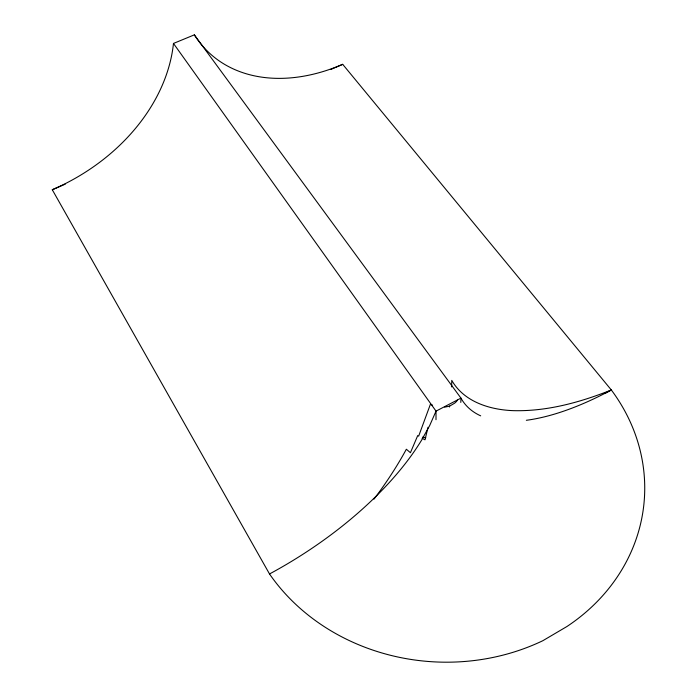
<?xml version="1.0" encoding="UTF-8"?>
<svg xmlns="http://www.w3.org/2000/svg" width="697" height="697" viewBox="0 0 697 697"><rect width="100%" height="100%" fill="white"/><g stroke="black" fill="none" stroke-linecap="round" stroke-linejoin="round"><path stroke-width="1.05" d="M436 419.699L436.026 411.125L173.475 43.441L194.35 34.85A172.176 123.334 -46.8 0 0 342.697 64.324L611.33 389.98A197.73 175.4 3.9 0 1 566.861 626.559L542.85 640.7A204.744 181.229 3.3 0 1 269.512 573.962L52.284 189.741A183.834 143.233 -24 0 0 173.475 43.441M451.63 386.913L451.769 380.388C464.036 401.908 489.965 409.801 513.314 410.655C547.075 411.535 580.2 402.335 611.33 389.98L605.597 393.064M460.804 402.422L460.952 398.126L194.35 34.85M428.028 427.296L425.013 439.816L422.173 438.352M52.284 189.741L65.257 184.139M330.726 69.491L342.697 64.324M444.66 407.153L449.478 406.194L454.566 403.223A12.738 10.821 2 0 0 457.415 400.104M422.722 437.071L425.771 437.76M432.593 405.245L430.45 404.164L418.653 436.148L417.738 435.538L410.42 452.71L406.351 449.234A240.622 101.631 -43.5 0 1 374.036 499.096L373.644 498.651M269.512 573.962A237.973 112.984 -30.9 0 0 421.519 440.277L429.666 425.597L436.026 411.125L460.952 398.126A218.501 93.25 -40.4 0 0 480.686 415.839M611.33 389.98A218.501 93.25 -40.4 0 1 526.34 420.291M449.565 406.813L449.452 406.203L449.565 406.813"/></g></svg>
